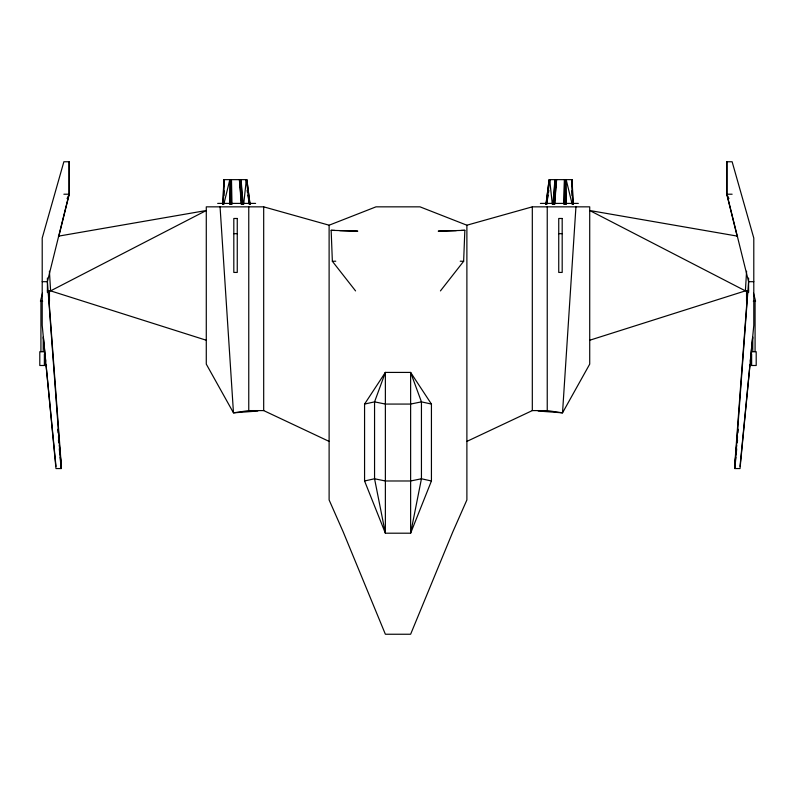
<?xml version="1.0" encoding="UTF-8"?>
<svg xmlns="http://www.w3.org/2000/svg" width="796" height="796" viewBox="0 0 796 796"><rect width="100%" height="100%" fill="white"/><g stroke="black" fill="none" stroke-linecap="round" stroke-linejoin="round"><path stroke-width="1.19" d="M571.866 185.826L571.866 179.647L572.722 204.373M566.026 204.373L566.175 179.647L572.234 204.482M565.16 204.373L565.439 179.647L572.155 179.647L573.06 204.373M565.09 204.373L565.379 179.647L565.568 184.592M564.463 179.647L564.016 204.373L564.513 179.647L556.543 179.647L554.693 204.373M230.044 204.373L230.621 179.647L223.845 179.647L222.94 204.373M230.432 184.592L230.561 179.647L230.91 204.373M223.905 195.716L224.064 190.771M223.019 204.373L223.915 179.647M223.278 204.373L224.134 179.647L224.134 185.826M440.437 290.908L463.64 261.287L464.844 230.313L438.228 231.158L456.297 230.651M553.747 204.373L554.951 179.647L552.812 204.373M746.588 271.227L745.394 290.868L589.717 340.24M575.936 206.841L562.523 412.845L538.176 411.035M555.2 198.194L555.479 194.483M556.036 187.06L556.593 179.647M747.026 300.281L734.638 466.366L736.688 445.332M737.136 236.153L726.758 194.214L726.758 161.757L732.131 161.757L753.792 238.064L753.792 325.315L740.021 468.555L734.808 468.555L748.588 281.685L726.927 194.214L726.927 161.757M554.504 204.373L556.384 179.647L549.121 179.647L545.947 204.482M553.827 204.373L555.807 179.647L555.071 182.015M734.808 468.555L735.882 457.441M736.24 453.74L736.708 448.795M737.305 442.626L737.544 440.158M736.937 442.855L737.534 436.666M737.902 432.954L738.26 429.243M740.021 466.366L749.922 364.906M750.29 361.195L752.588 337.683M243.666 204.373L246.332 179.647L249.417 204.482L247.864 195.02M554.414 197.388L554.673 195.02M555.469 187.926L556.384 179.647M549.459 183.189L549.897 179.647M546.026 204.482L549.19 179.647M242.004 204.482L242.312 202.114M548.136 195.02L546.663 204.482L549.668 179.647L552.334 204.373M548.504 192.652L548.872 190.284M223.766 204.482L229.825 179.647L229.974 204.373M58.864 236.153L69.242 194.214L69.242 161.757L63.869 161.757L42.208 238.064L42.208 325.315L55.979 468.555L61.193 468.555L47.412 281.685L69.073 194.214L69.073 161.757M42.477 293.167L40.427 301.206L42.685 301.206M431.432 480.983L410.627 533.201L385.373 533.201L364.568 480.983L364.568 404.07L385.373 372.419L410.627 372.419L431.432 404.07L431.432 480.983L421.442 478.774L410.627 480.983L385.373 480.983L374.558 478.774L364.568 480.983M67.083 198.602L69.242 194.214M466.884 441.402L532.315 410.587L547.24 410.587L562.523 412.845L589.717 364.12L589.717 206.841L532.315 206.841L466.884 225.208L419.999 206.841L376.001 206.841L329.116 225.208L263.685 206.841L206.283 206.841L206.283 364.12L233.477 412.845L257.824 411.035M364.568 404.07L374.558 401.861L385.373 404.07L410.627 404.07L421.442 401.861L431.432 404.07M58.416 236.163L206.283 210.512L50.606 290.868L47.322 290.868M329.116 441.402L263.685 410.587L248.76 410.587L233.477 412.845L220.064 206.841M461.183 230.452L464.844 230.313M355.563 290.908L332.36 261.287L331.156 230.313L357.772 231.158L339.703 230.651M332.36 261.287L335.773 261.207M241.307 204.373L239.457 179.647L231.487 179.647L231.984 204.373M241.496 204.373L239.616 179.647L246.879 179.647L250.053 204.482M63.869 194.214L69.073 194.214M726.927 194.214L732.131 194.214M217.676 203.398L255.606 203.398M540.394 203.398L578.324 203.398M233.815 233.676L237.258 233.676M558.742 233.676L562.185 233.676M42.208 281.685L47.412 281.685M748.588 281.685L753.792 281.685M748.678 290.868L745.394 290.868L589.717 210.512L737.584 236.163M753.315 301.206L755.573 301.206L753.523 293.167M44.367 351.713L39.8 351.713L39.8 365.493L44.367 365.493L44.367 354.011M751.633 351.713L756.2 351.713L756.2 365.493L751.633 365.493L751.633 354.011M46.536 365.493L45.073 365.493L45.073 354.011M749.464 365.493L750.927 365.493L750.927 354.011M460.227 261.207L463.64 261.287M331.156 230.313L334.817 230.452M206.283 340.24L50.606 290.868L49.412 271.227M726.758 194.214L728.917 198.602M240.929 182.015L240.193 179.647L242.173 204.373M247.128 190.284L247.496 192.652M553.688 202.114L553.996 204.482M246.81 179.647L249.974 204.482M246.103 179.647L246.541 183.189M239.616 179.647L240.531 187.926M241.327 195.02L241.586 197.388M57.74 429.243L58.098 432.954M58.466 436.666L59.063 442.855M59.312 445.332L61.362 466.366L48.974 300.281M43.412 337.683L45.71 361.195M46.078 364.906L55.979 466.366M58.456 440.158L58.695 442.626M59.292 448.795L59.76 453.74M60.118 457.441L61.193 468.555M243.188 204.373L241.049 179.647L242.253 204.373M239.407 179.647L239.964 187.06M240.521 194.483L240.8 198.194M572.085 179.647L572.981 204.373M571.936 190.771L572.095 195.716M565.379 179.647L565.956 204.373M230.561 179.647L230.84 204.373M755.076 301.206L755.076 351.713M752.777 336.937L752.777 351.713M748.588 278.053L748.588 292.6M746.548 290.868L746.548 301.206M547.24 206.841L547.24 410.587M532.315 206.841L532.315 410.587M466.884 225.208L466.884 499.948L452.725 532.086L410.627 634.243L385.373 634.243L343.275 532.086L329.116 499.948L329.116 225.208M263.685 206.841L263.685 410.587M248.76 206.841L248.76 410.587M49.452 290.868L49.452 301.206M47.412 278.053L47.412 292.6M43.223 336.937L43.223 351.713M40.924 301.206L40.924 351.713M421.442 478.774L410.627 533.201L410.627 372.419L421.442 401.861L421.442 478.774M385.373 372.419L374.558 401.861L374.558 478.774L385.373 533.201L385.373 372.419M237.258 218.472L233.815 218.472L233.815 272.431L237.258 272.431L237.258 218.472M562.185 218.472L558.742 218.472L558.742 272.431L562.185 272.431L562.185 218.472"/></g></svg>
